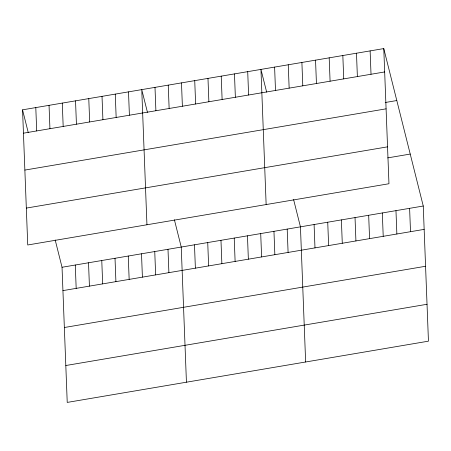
<?xml version="1.0" encoding="UTF-8"?>
<svg xmlns="http://www.w3.org/2000/svg" width="451" height="451" viewBox="0 0 451 451"><rect width="100%" height="100%" fill="white"/><g stroke="black" fill="none" stroke-linecap="round" stroke-linejoin="round"><path stroke-width="0.68" d="M383.773 48.584L388.965 183.737L27.742 244.983L22.55 109.83L383.773 48.584L423.258 206.017L428.45 341.17L67.227 402.416L62.035 267.263L55.197 239.988M23.446 133.186L384.669 71.946M385.205 102.507L396.801 100.539M24.867 170.078L386.084 108.838M26.327 208.091L387.544 146.846M387.713 157.884L410.23 154.067M62.035 267.263L423.258 206.017M62.931 290.619L424.154 229.379M64.352 327.511L425.575 266.27M65.812 365.524L427.035 304.278M266.659 92.139L260.954 69.409L266.146 204.562M293.601 199.567L300.445 226.842L305.637 361.995M147.454 112.35L141.755 89.619L146.947 224.773M174.396 219.778L181.24 247.052L186.432 382.206M22.55 109.83L28.25 132.56M409.609 208.334L410.511 231.69M395.967 210.645L396.863 234.007M382.318 212.962L383.215 236.318M370.124 50.901L371.021 74.257M368.676 215.274L369.572 238.635M356.482 53.212L357.378 76.574M355.027 217.585L355.924 240.947M342.833 55.529L343.73 78.886M341.379 219.902L342.281 243.258M329.185 57.841L330.087 81.203M327.736 222.213L328.632 245.575M315.542 60.152L316.439 83.514M314.088 224.53L314.984 247.887M301.894 62.469L302.79 85.825M288.251 64.781L289.147 88.142M287.197 229.085L288.093 252.447M274.603 67.098L275.499 90.454M273.954 231.335L274.851 254.691M260.706 233.579L261.608 256.94M247.712 71.653L248.608 95.014M247.464 235.822L248.36 259.184M234.469 73.902L235.366 97.258M234.221 238.072L235.118 261.428M221.221 76.146L222.117 99.508M220.973 240.315L221.869 263.672M207.979 78.389L208.875 101.751M207.731 242.559L208.627 265.921M194.731 80.639L195.627 103.995M194.482 244.803L195.384 268.165M181.488 82.883L182.384 106.244M168.24 85.126L169.142 108.488M167.998 249.296L168.894 272.658M154.997 87.376L155.894 110.732M154.749 251.54L155.646 274.901M141.507 253.789L142.403 277.145M128.507 91.863L129.403 115.225M128.259 256.033L129.155 279.394M115.264 94.107L116.161 117.469M115.016 258.276L115.913 281.638M102.016 96.356L102.918 119.712M101.768 260.526L102.67 283.882M88.774 98.6L89.67 121.962M88.526 262.77L89.422 286.131M75.531 100.844L76.428 124.205M75.283 265.013L76.18 288.375M62.283 103.093L63.179 126.449M49.041 105.337L49.937 128.698M35.792 107.58L36.694 130.942"/></g></svg>
